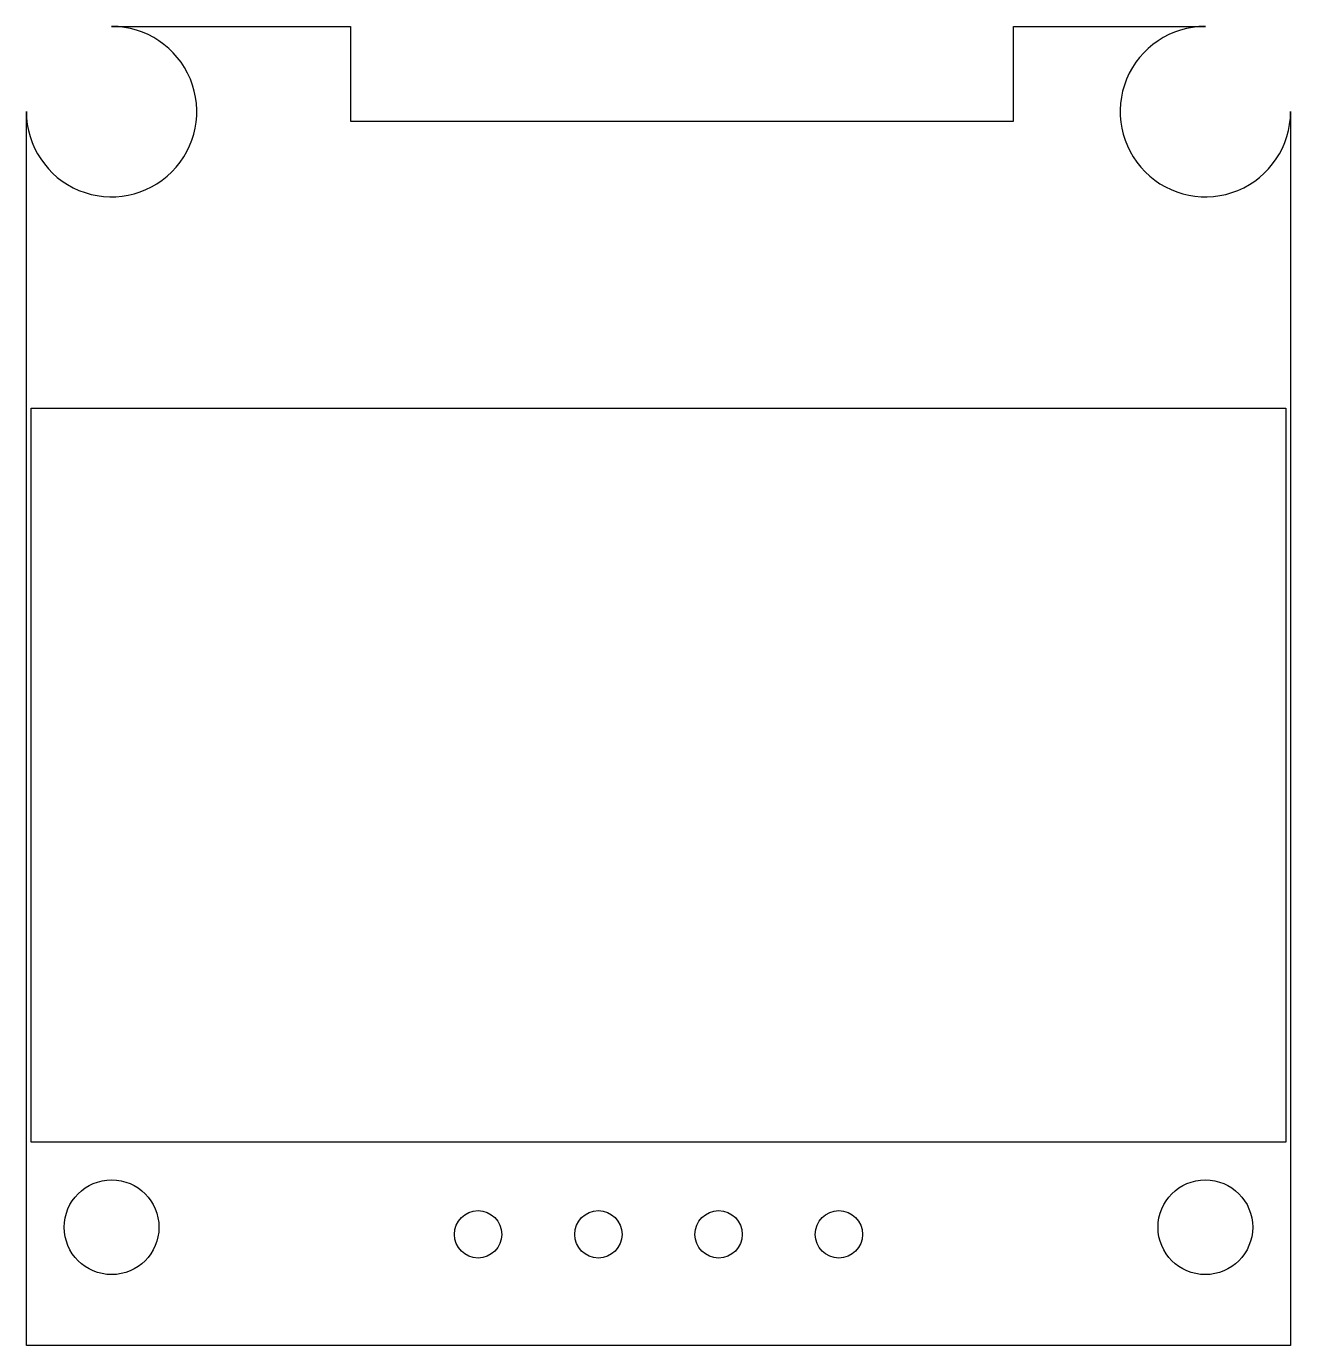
# Model space of a CAD drawing. Header units: millimetres. Extents: x 21 to 47.7, y -9.6 to 18.3.
import ezdxf

# ---------------------------------------------------------------- set-up
doc = ezdxf.new("R2010")
doc.units = ezdxf.units.MM
doc.layers.get('0').update_dxf_attribs({"linetype": 'CONTINUOUS'})

msp = doc.modelspace()

# ---------------------------------------------------------------- linework, layer by layer
msp.add_lwpolyline([(45.88, 18.304, 2.414214), (47.68, 16.504), (47.68, -9.556), (20.98, -9.556), (20.98, 16.504, 2.414214), (22.78, 18.304), (27.827, 18.304), (27.827, 16.304), (41.827, 16.304), (41.827, 18.304)], format="xyb", close=True)
msp.add_lwpolyline([(21.08, -5.256), (21.08, 10.244), (47.58, 10.244), (47.58, -5.256)], close=True)
for centre, radius in [((22.78, -7.056), 1), ((45.88, -7.056), 1), ((30.52, -7.206), 0.5), ((33.06, -7.206), 0.5), ((35.6, -7.206), 0.5), ((38.14, -7.206), 0.5)]:
    msp.add_circle(centre, radius)

doc.saveas('drawing.dxf')
